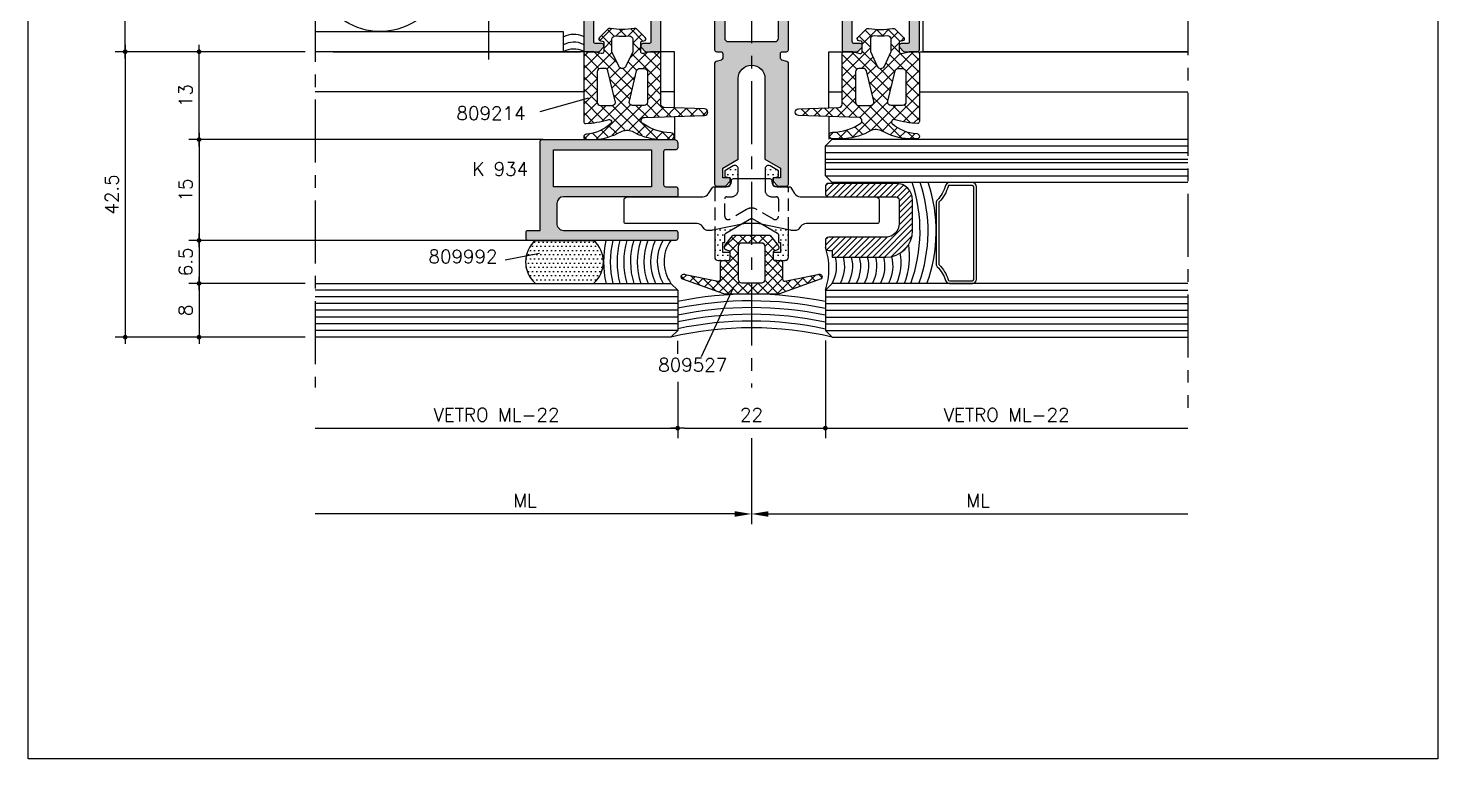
# Model space of a CAD drawing. Extents: x 0 to 1130, y -960 to 577.
# Drawn here: x 230 to 440, y -640 to -531.2 of the extents above; entities that cross this region are included whole.
import ezdxf
from ezdxf.enums import TextEntityAlignment as Align

# ---------------------------------------------------------------- set-up
doc = ezdxf.new("R2010")
doc.units = 0
doc.header["$LTSCALE"] = 7.5
doc.header["$MEASUREMENT"] = 0
doc.linetypes.add('CENTER', pattern=[2, 1.25, -0.25, 0.25, -0.25])
doc.linetypes.add('HIDDEN', pattern=[0.375, 0.25, -0.125])
doc.layers.get('0').update_dxf_attribs({"linetype": 'CONTINUOUS'})
doc.layers.get('DEFPOINTS').update_dxf_attribs({"linetype": 'CONTINUOUS'})
for name, color, linetype in [('ASSI', 1, 'CENTER'), ('FILL', 8, 'CONTINUOUS'), ('FINE', 7, 'CONTINUOUS'), ('GOMMA', 3, 'CONTINUOUS'), ('GROSSA', 4, 'CONTINUOUS'), ('MARCHIO', 7, 'CONTINUOUS'), ('NASC', 7, 'HIDDEN'), ('QUOTE', 254, 'CONTINUOUS'), ('TESTO', 2, 'CONTINUOUS'), ('TRATTEGGI', 140, 'CONTINUOUS'), ('VETRO', 6, 'CONTINUOUS')]:
    doc.layers.add(name, color=color, linetype=linetype)
doc.styles.get("Standard").update_dxf_attribs({"font": 'romans.shx'})
doc.dimstyles.new('SCALA_1-1$0', dxfattribs={"dimtxt": 2, "dimasz": 1, "dimexe": 1.5, "dimexo": 1.5, "dimgap": 1, "dimtad": 3, "dimdsep": 46, "dimtxsty": 'Standard', "dimblk1": 'PUNTO', "dimblk2": 'PUNTO', "dimsah": 1, "dimcen": 0.09, "dimclrt": 2, "dimadec": 0, "dimazin": 0, "dimtfac": 0.7, "dimtmove": 0, "dimatfit": 3, "dimldrblk": 'PUNTO', "dimfxl": 1, "dimtolj": 2, "dimarcsym": 0})

# ---------------------------------------------------------------- blocks, each defined once
blk = doc.blocks.new('A$C6A2B3783')
at = {"layer": 'FILL'}
h = blk.add_hatch(dxfattribs=at)
h.set_pattern_fill('ANSI37', color=137, scale=10, style=0)
h.set_pattern_definition([(45, (-149.5625, -186.7426), (-0.8838835, 0.8838835), []), (135, (-149.5625, -186.7426), (-0.8838835, -0.8838835), [])])
h.paths.add_polyline_path([(3.28, -13.08), (12.27, -12.8, 0.969739), (12.27, -11.8), (6.23, -11.62, -0.405243), (5.75, -11.12), (5.75, -3.6, 0.414214), (5.45, -3.3), (4.21, -3.3), (3.13, -3.59, -0.493145), (2.75, -3.3), (2.75, -1.93, -0.388879), (2.93, -1.73), (3.23, -1.7, 0.63707), (3.41, -1.19), (2.21, 0.02, 0.24542), (1.76, 0.16, -0.08886), (-1.76, 0.16, 0.24542), (-2.21, 0.02), (-3.41, -1.19, 0.63707), (-3.23, -1.7), (-2.93, -1.73, -0.388879), (-2.75, -1.93), (-2.75, -3.3, -0.493145), (-3.13, -3.59), (-4.17, -3.31, 0.065543), (-4.25, -3.3), (-5.45, -3.3, 0.414214), (-5.75, -3.6), (-5.75, -13.7, 0.414214), (-5.45, -14, 0.053127), (-2.14, -13.45, -0.790488), (-1.67, -13.97, -0.167063), (-5.4, -15.51, 0.938571), (-5.35, -16.3), (-4.64, -16.3, 0.117657), (-0.66, -15.34), (-0.2, -15.12, -0.221838), (1.49, -15.06), (1.91, -15.31, 0.100193), (5.81, -16.3), (7.21, -16.3, 0.98855), (7.22, -15.3, -0.149453), (2.97, -13.95, -0.675619)])
h.paths.add_polyline_path([(1.05, -10.66), (2.12, -6.22, -0.364622), (2.61, -5.8), (3.25, -5.8, -0.414214), (3.75, -6.3), (3.75, -10.8, -0.414214), (3.25, -11.3), (1.53, -11.3, -0.505083)], flags=16)
h.paths.add_polyline_path([(-1.53, -11.3), (-3.25, -11.3, -0.414214), (-3.75, -10.8), (-3.75, -6.3, -0.414214), (-3.25, -5.8), (-2.61, -5.8, -0.364622), (-2.12, -6.22), (-1.05, -10.66, -0.505083)], flags=16)
h.paths.add_polyline_path([(-0.54, -5.46), (-1.55, -3.3), (-1.55, -1.45, -0.441009), (-1, -0.95, 0.045337), (1, -0.95, -0.441009), (1.55, -1.45), (1.55, -3.3), (0.54, -5.46, -0.63707)], flags=16)
at = {"layer": 'GOMMA'}
for points in [[(2.21, 0.02, 0.24542), (1.76, 0.16, -0.08886), (-1.76, 0.16, 0.24542), (-2.21, 0.02), (-3.41, -1.19, 0.63707), (-3.23, -1.7), (-2.93, -1.73, -0.388879), (-2.75, -1.93), (-2.75, -3.3, -0.493145), (-3.13, -3.59), (-4.17, -3.31, 0.065543), (-4.25, -3.3), (-5.45, -3.3, 0.414214), (-5.75, -3.6), (-5.75, -13.7, 0.414214), (-5.45, -14, 0.053127), (-2.14, -13.45, -0.790488), (-1.67, -13.97, -0.164969), (-5.35, -15.5, 1), (-5.35, -16.3), (-4.71, -16.3, 0.119467), (-0.66, -15.34), (-0.2, -15.12, -0.221838), (1.49, -15.06), (1.91, -15.31, 0.100193), (5.81, -16.3), (7.21, -16.3, 1), (7.21, -15.3, -0.149068), (2.97, -13.95, -0.675656), (3.28, -13.08), (12.27, -12.8, 0.969739), (12.27, -11.8), (6.23, -11.62, -0.405243), (5.75, -11.12), (5.75, -3.6, 0.414214), (5.45, -3.3), (4.21, -3.3), (3.13, -3.59, -0.493145), (2.75, -3.3), (2.75, -1.93, -0.388879), (2.93, -1.73), (3.23, -1.7, 0.63707), (3.41, -1.19)], [(-1, -0.95, 0.045337), (1, -0.95, -0.441009), (1.55, -1.45), (1.55, -3.3), (0.54, -5.46, -0.63707), (-0.54, -5.46), (-1.55, -3.3), (-1.55, -1.45, -0.441009)], [(-2.61, -5.8), (-3.25, -5.8, 0.414214), (-3.75, -6.3), (-3.75, -10.8, 0.414214), (-3.25, -11.3), (-1.53, -11.3, 0.505083), (-1.05, -10.66), (-2.14, -6.16, 0.32883)], [(2.61, -5.8), (3.25, -5.8, -0.414214), (3.75, -6.3), (3.75, -10.8, -0.414214), (3.25, -11.3), (1.53, -11.3, -0.505083), (1.05, -10.66), (2.14, -6.16, -0.32883)]]:
    blk.add_lwpolyline(points, format="xyb", close=True, dxfattribs=at)
blk = doc.blocks.new('PUNTO')
blk.add_line((-1, 0), (1, 0))
at = {"const_width": 0.35}
blk.add_lwpolyline([(-0.175, 0, 1), (0.175, 0, 1)], format="xyb", close=True, dxfattribs=at)
blk = doc.blocks.new('*D173')
at = {"layer": 'DEFPOINTS', "color": 0, "transparency": 16777216}
for p in [(255.45, -534.73), (272.76, -534.73), (308.22, -547.82)]:
    blk.add_point(p, dxfattribs=at)
at = {"layer": 'QUOTE', "color": 0, "lineweight": -2, "transparency": 16777216}
for p, q in [((271.26, -534.73), (253.95, -534.73)), ((255.45, -546.82), (255.45, -535.73)), ((306.72, -547.82), (253.95, -547.82))]:
    blk.add_line(p, q, dxfattribs=at)
for p, rotation in [((255.45, -534.73), 90), ((255.45, -547.82), 270)]:
    blk.add_blockref('PUNTO', p, dxfattribs=dict(at, rotation=rotation))
at = {"layer": 'QUOTE', "color": 2, "transparency": 16777216, "insert": (253.45, -541.27), "char_height": 2, "attachment_point": 5, "rotation": 90}
blk.add_mtext('\\A2;13', dxfattribs=at)
blk = doc.blocks.new('*D174')
at = {"layer": 'DEFPOINTS', "color": 0, "transparency": 16777216}
for p in [(272.26, -547.82), (255.45, -562.82), (306.67, -562.82)]:
    blk.add_point(p, dxfattribs=at)
at = {"layer": 'QUOTE', "color": 0, "lineweight": -2, "transparency": 16777216}
for p, q in [((270.76, -547.82), (253.95, -547.82)), ((255.45, -548.82), (255.45, -561.82)), ((305.17, -562.82), (253.95, -562.82))]:
    blk.add_line(p, q, dxfattribs=at)
for p, rotation in [((255.45, -547.82), 90), ((255.45, -562.82), 270)]:
    blk.add_blockref('PUNTO', p, dxfattribs=dict(at, rotation=rotation))
at = {"layer": 'QUOTE', "color": 2, "transparency": 16777216, "insert": (253.45, -555.32), "char_height": 2, "attachment_point": 5, "rotation": 90}
blk.add_mtext('\\A2;15', dxfattribs=at)
blk = doc.blocks.new('*D175')
at = {"layer": 'DEFPOINTS', "color": 0, "transparency": 16777216}
for p in [(272.76, -562.82), (255.45, -569.23), (272.76, -569.23)]:
    blk.add_point(p, dxfattribs=at)
at = {"layer": 'QUOTE', "color": 0, "lineweight": -2, "transparency": 16777216}
for p, q in [((271.26, -562.82), (253.95, -562.82)), ((255.45, -563.82), (255.45, -568.23)), ((271.26, -569.23), (253.95, -569.23))]:
    blk.add_line(p, q, dxfattribs=at)
for p, rotation in [((255.45, -562.82), 90), ((255.45, -569.23), 270)]:
    blk.add_blockref('PUNTO', p, dxfattribs=dict(at, rotation=rotation))
at = {"layer": 'QUOTE', "color": 2, "transparency": 16777216, "insert": (253.45, -566.02), "char_height": 2, "attachment_point": 5, "rotation": 90}
blk.add_mtext('\\A2;6.5', dxfattribs=at)
blk = doc.blocks.new('*D176')
at = {"layer": 'DEFPOINTS', "color": 0, "transparency": 16777216}
for p in [(271.26, -569.23), (255.45, -577.23), (272.76, -577.23)]:
    blk.add_point(p, dxfattribs=at)
at = {"layer": 'QUOTE', "color": 0, "lineweight": -2, "transparency": 16777216}
for p, q in [((269.76, -569.23), (253.95, -569.23)), ((255.45, -570.23), (255.45, -576.23)), ((271.26, -577.23), (253.95, -577.23))]:
    blk.add_line(p, q, dxfattribs=at)
for p, rotation in [((255.45, -569.23), 90), ((255.45, -577.23), 270)]:
    blk.add_blockref('PUNTO', p, dxfattribs=dict(at, rotation=rotation))
at = {"layer": 'QUOTE', "color": 2, "transparency": 16777216, "insert": (253.45, -573.23), "char_height": 2, "attachment_point": 5, "rotation": 90}
blk.add_mtext('\\A2;8', dxfattribs=at)
blk = doc.blocks.new('*D177')
at = {"layer": 'DEFPOINTS', "color": 0, "transparency": 16777216}
for p in [(271.26, -534.73), (244.45, -577.23), (271.26, -577.23)]:
    blk.add_point(p, dxfattribs=at)
at = {"layer": 'QUOTE', "color": 0, "lineweight": -2, "transparency": 16777216}
for p, q in [((269.76, -534.73), (242.95, -534.73)), ((244.45, -535.73), (244.45, -576.23)), ((269.76, -577.23), (242.95, -577.23))]:
    blk.add_line(p, q, dxfattribs=at)
for p, rotation in [((244.45, -534.73), 90), ((244.45, -577.23), 270)]:
    blk.add_blockref('PUNTO', p, dxfattribs=dict(at, rotation=rotation))
at = {"layer": 'QUOTE', "color": 2, "transparency": 16777216, "insert": (242.45, -555.98), "char_height": 2, "attachment_point": 5, "rotation": 90}
blk.add_mtext('\\A2;42.5', dxfattribs=at)
blk = doc.blocks.new('*D178')
at = {"layer": 'DEFPOINTS', "color": 0, "transparency": 16777216}
for p in [(348.76, -576.23), (326.76, -582.36), (348.76, -590.78)]:
    blk.add_point(p, dxfattribs=at)
at = {"layer": 'QUOTE', "color": 0, "lineweight": -2, "transparency": 16777216}
for p, q in [((348.76, -577.73), (348.76, -592.28)), ((326.76, -583.86), (326.76, -592.28)), ((327.76, -590.78), (347.76, -590.78))]:
    blk.add_line(p, q, dxfattribs=at)
at = {"layer": 'QUOTE', "color": 0, "lineweight": -2, "transparency": 16777216, "rotation": 180}
blk.add_blockref('PUNTO', (326.76, -590.78), dxfattribs=at)
at = {"layer": 'QUOTE', "color": 0, "lineweight": -2, "transparency": 16777216}
blk.add_blockref('PUNTO', (348.76, -590.78), dxfattribs=at)
at = {"layer": 'QUOTE', "color": 2, "transparency": 16777216, "insert": (337.76, -588.78), "char_height": 2, "attachment_point": 5}
blk.add_mtext('\\A2;22', dxfattribs=at)
blk = doc.blocks.new('*D179')
at = {"layer": 'DEFPOINTS', "color": 0, "transparency": 16777216}
for p in [(348.76, -576.23), (402.76, -579.71), (402.76, -590.78)]:
    blk.add_point(p, dxfattribs=at).dxf.unprotected_set("ltscale", 0)
at = {"layer": 'QUOTE', "color": 0, "lineweight": -2, "transparency": 16777216}
for p, q in [((348.76, -577.73), (348.76, -591.78)), ((348.76, -590.78), (402.76, -590.78))]:
    blk.add_line(p, q, dxfattribs=at).dxf.unprotected_set("ltscale", 0)
at = {"layer": 'QUOTE', "color": 2, "transparency": 16777216, "insert": (375.76, -588.78), "char_height": 2, "attachment_point": 5}
blk.add_mtext('\\A2;VETRO ML-22', dxfattribs=at).dxf.unprotected_set("ltscale", 0)
blk = doc.blocks.new('*D180')
at = {"layer": 'DEFPOINTS', "color": 0, "transparency": 16777216}
for p in [(272.76, -579.71), (326.76, -582.36), (326.76, -590.78)]:
    blk.add_point(p, dxfattribs=at)
at = {"layer": 'QUOTE', "color": 0, "lineweight": -2, "transparency": 16777216}
for p, q in [((326.76, -583.86), (326.76, -591.78)), ((272.76, -590.78), (326.76, -590.78))]:
    blk.add_line(p, q, dxfattribs=at)
at = {"layer": 'QUOTE', "color": 2, "transparency": 16777216, "insert": (299.76, -588.78), "char_height": 2, "attachment_point": 5}
blk.add_mtext('\\A2;VETRO ML-22', dxfattribs=at)
blk = doc.blocks.new('*D181')
at = {"layer": 'DEFPOINTS', "color": 0, "transparency": 16777216}
for p in [(272.76, -579.71), (337.76, -590.78), (272.76, -603.55)]:
    blk.add_point(p, dxfattribs=at)
at = {"layer": 'QUOTE', "color": 0, "lineweight": -2, "transparency": 16777216}
for p, q in [((337.76, -592.28), (337.76, -605.05)), ((335.26, -603.55), (272.76, -603.55))]:
    blk.add_line(p, q, dxfattribs=at)
at = {"layer": 'QUOTE', "color": 0, "transparency": 16777216}
blk.add_solid([(335.26, -603.14), (335.26, -603.97), (337.76, -603.55)], dxfattribs=at)
at = {"layer": 'QUOTE', "color": 2, "transparency": 16777216, "insert": (304.01, -601.55), "char_height": 2, "attachment_point": 5}
blk.add_mtext('\\A2;ML', dxfattribs=at)
blk = doc.blocks.new('_None')
blk = doc.blocks.new('*D182')
at = {"layer": 'DEFPOINTS', "color": 0, "transparency": 16777216}
for p in [(402.76, -579.71), (337.76, -590.78), (402.76, -603.55)]:
    blk.add_point(p, dxfattribs=at)
at = {"layer": 'QUOTE', "color": 0, "lineweight": -2, "transparency": 16777216}
for p, q in [((337.76, -592.28), (337.76, -605.05)), ((340.26, -603.55), (402.76, -603.55))]:
    blk.add_line(p, q, dxfattribs=at)
at = {"layer": 'QUOTE', "color": 0, "transparency": 16777216}
blk.add_solid([(340.26, -603.14), (340.26, -603.97), (337.76, -603.55)], dxfattribs=at)
at = {"layer": 'QUOTE', "color": 2, "transparency": 16777216, "insert": (371.51, -601.55), "char_height": 2, "attachment_point": 5}
blk.add_mtext('\\A2;ML', dxfattribs=at)
blk = doc.blocks.new('*D183')
at = {"layer": 'DEFPOINTS', "color": 0, "transparency": 16777216}
for p in [(244.45, -429.73), (272.76, -429.73), (262.61, -534.73)]:
    blk.add_point(p, dxfattribs=at)
at = {"layer": 'QUOTE', "color": 0, "lineweight": -2, "transparency": 16777216}
for p, q in [((271.26, -429.73), (242.95, -429.73)), ((244.45, -533.73), (244.45, -430.73)), ((261.11, -534.73), (242.95, -534.73))]:
    blk.add_line(p, q, dxfattribs=at)
for p, rotation in [((244.45, -429.73), 90), ((244.45, -534.73), 270)]:
    blk.add_blockref('PUNTO', p, dxfattribs=dict(at, rotation=rotation))
at = {"layer": 'QUOTE', "color": 2, "transparency": 16777216, "insert": (242.45, -482.23), "char_height": 2, "attachment_point": 5, "rotation": 90}
blk.add_mtext('\\A2;105', dxfattribs=at)

msp = doc.modelspace()

# ---------------------------------------------------------------- hatches: boundary and pattern name
at = {"layer": 'FILL'}
h = msp.add_hatch(color=253, dxfattribs=at)
edge = h.paths.add_edge_path(flags=16)
edge.add_arc((315.0631, -433.627), 0.3, 90, 180)
edge.add_line((314.7631, -433.627), (314.7631, -517.427))
edge.add_arc((315.0631, -517.427), 0.3, 180, 270)
edge.add_line((315.0631, -517.727), (360.4631, -517.727))
edge.add_arc((360.4631, -517.427), 0.3, 270, 360)
edge.add_line((360.7631, -517.427), (360.7631, -433.627))
edge.add_arc((360.4631, -433.627), 0.3, 0, 90)
edge.add_line((360.4631, -433.327), (315.0631, -433.327))
edge = h.paths.add_edge_path()
edge.add_line((322.4631, -533.527), (321.5631, -533.527))
edge.add_arc((321.5631, -533.827), 0.3, 90, 180)
edge.add_line((321.2631, -533.827), (321.2631, -533.9028))
edge.add_arc((321.5631, -533.9028), 0.3, 180, 225)
edge.add_line((321.351, -534.1149), (321.8752, -534.6392))
edge.add_arc((322.0874, -534.427), 0.3, 225, 270)
edge.add_line((322.0874, -534.727), (323.9631, -534.727))
edge.add_arc((323.9631, -534.427), 0.3, 270, 360)
edge.add_line((324.2631, -534.427), (324.2631, -520.027))
edge.add_arc((324.5631, -520.027), 0.3, 90, 180, ccw=False)
edge.add_line((324.5631, -519.727), (331.9631, -519.727))
edge.add_arc((331.9631, -520.027), 0.3, 0, 90, ccw=False)
edge.add_line((332.2631, -520.027), (332.2631, -534.427))
edge.add_arc((332.5631, -534.427), 0.3, 180, 270)
edge.add_line((332.5631, -534.727), (333.1631, -534.727))
edge.add_arc((333.1631, -535.027), 0.3, 0, 90, ccw=False)
edge.add_line((333.4631, -535.027), (333.4631, -535.6753))
edge.add_arc((333.1631, -535.6753), 0.3, -75, 0, ccw=False)
edge.add_line((333.2407, -535.9651), (332.4854, -536.1675))
edge.add_arc((332.5631, -536.4572), 0.3, 105, 180)
edge.add_line((332.2631, -536.4572), (332.2631, -554.427))
edge.add_arc((332.5631, -554.427), 0.3, 180, 270)
edge.add_line((332.5631, -554.727), (333.8631, -554.727))
edge.add_line((333.8631, -554.727), (334.5631, -554.027))
edge.add_line((334.5631, -554.027), (334.5631, -553.527))
edge.add_line((334.5631, -553.527), (333.4631, -553.527))
edge.add_line((333.4631, -553.527), (333.4631, -552.055))
edge.add_line((333.4631, -552.055), (335.7631, -550.727))
edge.add_line((335.7631, -550.727), (335.7631, -538.727))
edge.add_arc((337.7631, -538.727), 2, 0, 180, ccw=False)
edge.add_line((339.7631, -538.727), (339.7631, -550.727))
edge.add_line((339.7631, -550.727), (342.0631, -552.055))
edge.add_line((342.0631, -552.055), (342.0631, -553.527))
edge.add_line((342.0631, -553.527), (340.9631, -553.527))
edge.add_line((340.9631, -553.527), (340.9631, -554.027))
edge.add_line((340.9631, -554.027), (341.6631, -554.727))
edge.add_line((341.6631, -554.727), (342.9631, -554.727))
edge.add_arc((342.9631, -554.427), 0.3, 270, 360)
edge.add_line((343.2631, -554.427), (343.2631, -536.4572))
edge.add_arc((342.9631, -536.4572), 0.3, 360, 435)
edge.add_line((343.0407, -536.1675), (342.2854, -535.9651))
edge.add_arc((342.3631, -535.6753), 0.3, 180, 255, ccw=False)
edge.add_line((342.0631, -535.6753), (342.0631, -535.527))
edge.add_line((342.0631, -535.527), (342.0631, -535.027))
edge.add_arc((342.3631, -535.027), 0.3, 90, 180, ccw=False)
edge.add_line((342.3631, -534.727), (342.9631, -534.727))
edge.add_arc((342.9631, -534.427), 0.3, 270, 360)
edge.add_line((343.2631, -534.427), (343.2631, -520.027))
edge.add_arc((343.5631, -520.027), 0.3, 90, 180, ccw=False)
edge.add_line((343.5631, -519.727), (350.9631, -519.727))
edge.add_arc((350.9631, -520.027), 0.3, 0, 90, ccw=False)
edge.add_line((351.2631, -520.027), (351.2631, -534.427))
edge.add_arc((351.5631, -534.427), 0.3, 180, 270)
edge.add_line((351.5631, -534.727), (353.4388, -534.727))
edge.add_arc((353.4388, -534.427), 0.3, 270, 315)
edge.add_line((353.651, -534.6392), (354.1752, -534.1149))
edge.add_arc((353.9631, -533.9028), 0.3, 315, 360)
edge.add_line((354.2631, -533.9028), (354.2631, -533.827))
edge.add_arc((353.9631, -533.827), 0.3, 0, 90)
edge.add_line((353.9631, -533.527), (353.0631, -533.527))
edge.add_arc((353.0631, -533.227), 0.3, 180, 270, ccw=False)
edge.add_line((352.7631, -533.227), (352.7631, -530.027))
edge.add_arc((353.0631, -530.027), 0.3, 90, 180, ccw=False)
edge.add_line((353.0631, -529.727), (354.7131, -529.727))
edge.add_arc((354.7131, -529.427), 0.3, 270, 360)
edge.add_line((355.0131, -529.427), (355.0131, -528.527))
edge.add_arc((355.3131, -528.527), 0.3, 90, 180, ccw=False)
edge.add_line((355.3131, -528.227), (355.8791, -528.227))
edge.add_line((355.8791, -528.227), (357.0131, -527.5723))
edge.add_line((357.0131, -527.5723), (358.1471, -528.227))
edge.add_line((358.1471, -528.227), (358.7131, -528.227))
edge.add_arc((358.7131, -528.527), 0.3, 0, 90, ccw=False)
edge.add_line((359.0131, -528.527), (359.0131, -529.427))
edge.add_arc((359.3131, -529.427), 0.3, 180, 270)
edge.add_line((359.3131, -529.727), (360.9631, -529.727))
edge.add_arc((360.9631, -530.027), 0.3, 0, 90, ccw=False)
edge.add_line((361.2631, -530.027), (361.2631, -533.227))
edge.add_arc((360.9631, -533.227), 0.3, 270, 360, ccw=False)
edge.add_line((360.9631, -533.527), (360.0631, -533.527))
edge.add_arc((360.0631, -533.827), 0.3, 90, 180)
edge.add_line((359.7631, -533.827), (359.7631, -533.9028))
edge.add_arc((360.0631, -533.9028), 0.3, 180, 225)
edge.add_line((359.851, -534.1149), (360.3752, -534.6392))
edge.add_arc((360.5874, -534.427), 0.3, 225, 270)
edge.add_line((360.5874, -534.727), (362.4631, -534.727))
edge.add_arc((362.4631, -534.427), 0.3, 270, 360)
edge.add_line((362.7631, -534.427), (362.7631, -430.727))
edge.add_arc((361.7631, -430.727), 1, 360, 450)
edge.add_line((361.7631, -429.727), (313.7631, -429.727))
edge.add_arc((313.7631, -430.727), 1, 90, 180)
edge.add_line((312.7631, -430.727), (312.7631, -534.427))
edge.add_arc((313.0631, -534.427), 0.3, 180, 270)
edge.add_line((313.0631, -534.727), (314.9388, -534.727))
edge.add_arc((314.9388, -534.427), 0.3, 270, 315)
edge.add_line((315.151, -534.6392), (315.6752, -534.1149))
edge.add_arc((315.4631, -533.9028), 0.3, 315, 360)
edge.add_line((315.7631, -533.9028), (315.7631, -533.827))
edge.add_arc((315.4631, -533.827), 0.3, 0, 90)
edge.add_line((315.4631, -533.527), (314.5631, -533.527))
edge.add_arc((314.5631, -533.227), 0.3, 180, 270, ccw=False)
edge.add_line((314.2631, -533.227), (314.2631, -530.027))
edge.add_arc((314.5631, -530.027), 0.3, 90, 180, ccw=False)
edge.add_line((314.5631, -529.727), (316.2131, -529.727))
edge.add_arc((316.2131, -529.427), 0.3, 270, 360)
edge.add_line((316.5131, -529.427), (316.5131, -528.527))
edge.add_arc((316.8131, -528.527), 0.3, 90, 180, ccw=False)
edge.add_line((316.8131, -528.227), (317.3791, -528.227))
edge.add_line((317.3791, -528.227), (318.5131, -527.5723))
edge.add_line((318.5131, -527.5723), (319.6471, -528.227))
edge.add_line((319.6471, -528.227), (320.2131, -528.227))
edge.add_arc((320.2131, -528.527), 0.3, 0, 90, ccw=False)
edge.add_line((320.5131, -528.527), (320.5131, -529.427))
edge.add_arc((320.8131, -529.427), 0.3, 180, 270)
edge.add_line((320.8131, -529.727), (322.4631, -529.727))
edge.add_arc((322.4631, -530.027), 0.3, 0, 90, ccw=False)
edge.add_line((322.7631, -530.027), (322.7631, -533.227))
edge.add_arc((322.4631, -533.227), 0.3, -90, 0, ccw=False)
edge = h.paths.add_edge_path(flags=16)
edge.add_line((314.2631, -526.8507), (314.2631, -520.027))
edge.add_arc((314.5631, -520.027), 0.3, 90, 180, ccw=False)
edge.add_line((314.5631, -519.727), (322.4631, -519.727))
edge.add_arc((322.4631, -520.027), 0.3, 0, 90, ccw=False)
edge.add_line((322.7631, -520.027), (322.7631, -526.8507))
edge.add_arc((322.2631, -526.8507), 0.5, -120, 0, ccw=False)
edge.add_line((322.0131, -527.2837), (319.0131, -525.5516))
edge.add_arc((318.5131, -526.4176), 1, 60, 120)
edge.add_line((318.0131, -525.5516), (315.0131, -527.2837))
edge.add_arc((314.7631, -526.8507), 0.5, 180, 300, ccw=False)
edge = h.paths.add_edge_path(flags=16)
edge.add_line((341.7631, -532.727), (341.7631, -519.727))
edge.add_line((341.7631, -519.727), (333.7631, -519.727))
edge.add_line((333.7631, -519.727), (333.7631, -532.727))
edge.add_arc((334.2631, -532.727), 0.5, 180, 270)
edge.add_line((334.2631, -533.227), (341.2631, -533.227))
edge.add_arc((341.2631, -532.727), 0.5, 270, 360)
edge = h.paths.add_edge_path(flags=16)
edge.add_arc((357.0131, -526.4176), 1, 60, 120, ccw=False)
edge.add_line((357.5131, -525.5516), (360.5131, -527.2837))
edge.add_arc((360.7631, -526.8507), 0.5, 240, 360)
edge.add_line((361.2631, -526.8507), (361.2631, -520.027))
edge.add_arc((360.9631, -520.027), 0.3, 0, 90)
edge.add_line((360.9631, -519.727), (353.0631, -519.727))
edge.add_arc((353.0631, -520.027), 0.3, 90, 180)
edge.add_line((352.7631, -520.027), (352.7631, -526.8507))
edge.add_arc((353.2631, -526.8507), 0.5, 180, 300)
edge.add_line((353.5131, -527.2837), (356.5131, -525.5516))
h = msp.add_hatch(dxfattribs=at)
h.set_pattern_fill('ANSI37', color=137, scale=10, style=0)
h.set_pattern_definition([(45, (168.9487, -718.1659), (-0.8838835, 0.8838835), []), (135, (168.9487, -718.1659), (-0.8838835, -0.8838835), [])])
h.paths.add_polyline_path([(321.7958, -544.5037), (330.7766, -544.2268, 0.96973923), (330.7766, -543.2273), (324.7458, -543.0419, -0.4052433), (324.2612, -542.5422), (324.2612, -535.027, 0.41421356), (323.9612, -534.727), (322.7203, -534.727), (321.6388, -535.0168, -0.49314543), (321.2612, -534.727), (321.2612, -533.3495, -0.38887873), (321.4438, -533.1502), (321.7385, -533.1244, 0.63707026), (321.9245, -532.6134), (320.7162, -531.4051, 0.24541991), (320.2745, -531.2665, -0.08886044), (316.7479, -531.2665, 0.24541991), (316.3062, -531.4051), (315.0979, -532.6134, 0.63707026), (315.2839, -533.1244), (315.5786, -533.1502, -0.38887873), (315.7612, -533.3495), (315.7612, -534.727, -0.49314543), (315.3836, -535.0168), (314.3402, -534.7373, 0.06554346), (314.2626, -534.727), (313.0612, -534.727, 0.41421356), (312.7612, -535.027), (312.7612, -545.1223, 0.41421356), (313.0612, -545.4223, 0.0531271), (316.3704, -544.8747, -0.79048834), (316.8458, -545.3934, -0.16706311), (313.1106, -546.9303, 0.93857145), (313.1612, -547.727), (313.8667, -547.727, 0.11765705), (317.8499, -546.7616), (318.3068, -546.5424, -0.2218381), (319.9972, -546.4838), (320.4193, -546.7334, 0.10019344), (324.3254, -547.727), (325.7238, -547.727, 0.98855026), (325.7353, -546.7272, -0.14945272), (321.4762, -545.3747, -0.67561851)])
h.paths.add_polyline_path([(319.565, -542.0793), (320.6329, -537.6414, -0.36462214), (321.1255, -537.227), (321.7612, -537.227, -0.41421356), (322.2612, -537.727), (322.2612, -542.227, -0.41421356), (321.7612, -542.727), (320.0427, -542.727, -0.5050829)], flags=16)
h.paths.add_polyline_path([(316.9797, -542.727), (315.2612, -542.727, -0.41421356), (314.7612, -542.227), (314.7612, -537.727, -0.41421356), (315.2612, -537.227), (315.8969, -537.227, -0.36462214), (316.3895, -537.6414), (317.4574, -542.0793, -0.5050829)], flags=16)
h.paths.add_polyline_path([(317.9674, -536.8849), (316.9612, -534.727), (316.9612, -532.8756, -0.44100912), (317.5064, -532.3777, 0.04533687), (319.516, -532.3777, -0.44100912), (320.0612, -532.8756), (320.0612, -534.727), (319.055, -536.8849, -0.63707026)], flags=16)
h = msp.add_hatch(color=253, dxfattribs=at)
h.dxf.hatch_style = 1
edge = h.paths.add_edge_path()
edge.add_arc((309.7621, -557.327), 1, 90, 180)
edge.add_line((308.7621, -557.327), (308.7621, -560.267))
edge.add_arc((309.7633, -560.3243), 1.0028, 176.729291, 269.934034)
edge.add_line((309.7621, -561.327), (326.4621, -561.327))
edge.add_arc((326.4621, -561.627), 0.3, 0, 90, ccw=False)
edge.add_line((326.7621, -561.627), (326.7621, -562.522))
edge.add_arc((326.4621, -562.522), 0.3, -90, 0, ccw=False)
edge.add_line((326.4621, -562.822), (306.5621, -562.822))
edge.add_line((306.5621, -562.822), (304.4621, -562.822))
edge.add_arc((304.4621, -562.522), 0.3, 180, 270, ccw=False)
edge.add_line((304.1621, -562.522), (304.1621, -561.627))
edge.add_arc((304.4621, -561.627), 0.3, 90, 180, ccw=False)
edge.add_line((304.4621, -561.327), (306.2621, -561.327))
edge.add_line((306.2621, -561.327), (306.2621, -548.122))
edge.add_arc((306.5621, -548.122), 0.3, 90, 180, ccw=False)
edge.add_line((306.5621, -547.822), (326.2621, -547.822))
edge.add_arc((326.2621, -548.322), 0.5, 0, 90, ccw=False)
edge.add_line((326.7621, -548.322), (326.7621, -549.022))
edge.add_arc((326.4621, -549.022), 0.3, -90, 0, ccw=False)
edge.add_line((326.4621, -549.322), (324.9592, -549.322))
edge.add_arc((324.9592, -549.622), 0.3, 90, 180)
edge.add_line((324.6592, -549.622), (324.6592, -554.527))
edge.add_arc((324.9592, -554.527), 0.3, 180, 270)
edge.add_line((324.9592, -554.827), (326.4621, -554.827))
edge.add_arc((326.4621, -555.127), 0.3, 0, 90, ccw=False)
edge.add_line((326.7621, -555.127), (326.7621, -556.327))
edge.add_line((326.7621, -556.327), (309.7621, -556.327))
h.paths.add_polyline_path([(322.8592, -554.827), (308.2592, -554.827), (308.2592, -549.322), (322.8592, -549.322)], flags=16)
h = msp.add_hatch(dxfattribs=at)
h.set_pattern_fill('DOTS', color=2, scale=12, style=0)
h.set_pattern_definition([(360, (-146.89304, 11.7441), (0.375, 0.75), [0, -0.75])])
h.paths.add_polyline_path([(343.2712, -565.327), (343.2712, -561.2517), (339.3297, -560.4139), (341.6212, -561.7369, -0.26794919), (341.7712, -561.9967), (341.7712, -563.127), (342.0712, -563.127), (342.0712, -564.627), (340.9712, -564.627), (340.9712, -565.527, 0.41421356), (341.2712, -565.827), (342.7712, -565.827, 0.41421356)])
h.paths.add_polyline_path([(340.9728, -554.558, -0.02585275), (340.9712, -554.527), (340.9712, -553.527), (341.7712, -553.3127), (341.7712, -552.4591), (340.5212, -551.7374, 0.57735027), (339.7712, -552.1704), (339.7712, -553.627), (340.4712, -553.627, -0.41421356), (340.7712, -553.927), (340.7712, -554.027, 0.18345668)])
h.paths.add_polyline_path([(335.0712, -553.627), (335.7712, -553.627), (335.7712, -552.1704, 0.57735027), (335.0212, -551.7374), (333.7712, -552.4591), (333.7712, -553.3127), (334.5712, -553.527), (334.5712, -554.527, -0.02585275), (334.5696, -554.558, 0.18345668), (334.7712, -554.027), (334.7712, -553.927, -0.41421356)])
h.paths.add_polyline_path([(334.2712, -565.827, 0.41421356), (334.5712, -565.527), (334.5712, -564.627), (333.4712, -564.627), (333.4712, -563.127), (333.7712, -563.127), (333.7712, -561.9967, -0.26794919), (333.9212, -561.7369), (336.2126, -560.4139), (332.2712, -561.2517), (332.2712, -565.327, 0.41421356), (332.7712, -565.827)])
h = msp.add_hatch(dxfattribs=at)
h.set_pattern_fill('ANSI37', color=137, scale=0.33, style=0)
h.set_pattern_definition([(45, (-3155.9852, -309.1491), (-0.74087113, 0.74087113), []), (135, (-3155.9852, -309.1491), (-0.74087113, -0.74087113), [])])
h.paths.add_polyline_path([(340.5966, -562.1322, 0.2237094), (340.3653, -562.0233), (335.1771, -562.0233, 0.23535372), (334.9375, -562.1426), (333.792, -563.5935, 0.16297222), (333.7315, -563.7741), (333.7315, -563.9326, 0.32172576), (333.9355, -564.2169), (334.3672, -564.3627, -0.32172576), (334.5712, -564.6469), (334.5712, -565.527, -0.41421356), (334.2712, -565.827), (333.4605, -565.827, 0.41421356), (333.1605, -566.127), (333.1605, -568.5827, -0.47311273), (332.8018, -568.877), (327.8938, -567.8982, 0.92425428), (327.3992, -568.5239), (333.6221, -570.7681, 0.08674916), (333.9613, -570.8274), (341.5811, -570.8274, 0.08674916), (341.9203, -570.7681), (348.1431, -568.5239, 0.92425428), (347.6486, -567.8982), (342.7406, -568.877, -0.47311273), (342.3819, -568.5827), (342.3819, -566.127, 0.41421356), (342.0819, -565.827), (341.2712, -565.827, -0.41421356), (340.9712, -565.527), (340.9712, -564.6469, -0.32172576), (341.1752, -564.3627), (341.6068, -564.2169, 0.32172576), (341.8108, -563.9326), (341.8108, -563.7741, 0.17434843), (341.7421, -563.583)])
h.paths.add_polyline_path([(339.2712, -563.2192, -0.41421356), (339.7712, -563.7192), (339.7712, -568.6327, -0.41421356), (339.2712, -569.1327), (336.2712, -569.1327, -0.41421356), (335.7712, -568.6327), (335.7712, -563.7192, -0.41421356), (336.2712, -563.2192)], flags=16)
at = {"layer": 'FINE'}
h = msp.add_hatch(dxfattribs=at)
h.set_pattern_fill('DOTS', color=256, scale=10)
h.set_pattern_definition([(0, (229.5133, -639.93984), (0.3125, 0.625), [0, -0.625])])
h.paths.add_polyline_path([(314.2357, -562.822), (306.5755, -562.822), (305.5694, -562.822, 0.46124046), (305.5694, -569.1669), (314.2357, -569.1669, 0.46124046)])
at = {"layer": 'TRATTEGGI'}
h = msp.add_hatch(dxfattribs=at)
h.set_pattern_fill('ANSI31', color=256, scale=5, angle=90, style=0)
h.set_pattern_definition([(225, (130.4108, -370.8963), (-0.4419417, 0.4419417), [])])
h.paths.add_polyline_path([(357.7621, -562.327, 0.41421356), (359.7621, -560.327), (359.7621, -556.827, 0.41421356), (359.2621, -556.327), (349.2621, -556.327, -0.41421356), (348.7621, -555.827), (348.7621, -554.827, -0.41421356), (349.2621, -554.327), (359.2621, -554.327, -0.41421356), (361.7621, -556.827), (361.7621, -561.327, -0.41421356), (357.7621, -565.327), (349.7621, -565.327), (349.7621, -564.327), (349.2621, -564.327, -0.41421356), (348.7621, -563.827), (348.7621, -562.827, -0.41421356), (349.2621, -562.327)])

# ---------------------------------------------------------------- linework, layer by layer
at = {"layer": 'ASSI'}
for p, q in [((272.7631, -406.8696), (272.7631, -584.7332)), ((402.7631, -405.8697), (402.7631, -587.7333)), ((337.7768, -419.1045), (337.7768, -584.7333)), ((298.6292, -535.914), (298.6292, -525.1622))]:
    msp.add_line(p, q, dxfattribs=at)
at = {"layer": 'FINE'}
for p, q in [((363.3096, -534.727), (363.3096, -430.727)), ((312.7126, -534.727), (272.7631, -534.727)), ((326.2626, -534.7272), (323.9626, -534.7272)), ((326.2626, -534.7272), (323.9632, -534.7272)), ((326.2626, -543.0886), (326.2626, -534.7272)), ((326.2626, -543.0886), (326.2626, -534.7272)), ((349.291, -534.7272), (351.5904, -534.7272)), ((349.291, -543.0886), (349.291, -534.7272)), ((349.291, -543.0886), (349.291, -534.7272)), ((349.291, -534.7272), (351.591, -534.7272)), ((362.8136, -534.727), (402.7631, -534.727)), ((312.7632, -540.7272), (272.7631, -540.7272)), ((326.2626, -540.7272), (324.2632, -540.7272)), ((326.2626, -540.7272), (324.2632, -540.7272)), ((349.291, -540.7272), (351.2904, -540.7272)), ((349.291, -540.7272), (351.2904, -540.7272)), ((362.7904, -540.7272), (402.7631, -540.7272)), ((326.2626, -544.3669), (326.2626, -547.756)), ((349.291, -544.3669), (349.291, -547.756)), ((305.5694, -562.822), (314.2357, -562.822)), ((305.5694, -569.227), (314.2357, -569.227))]:
    msp.add_line(p, q, dxfattribs=at)
msp.add_lwpolyline([(272.7631, -531.727), (309.7166, -531.727), (309.7166, -534.727), (273.0692, -534.727)], dxfattribs=at)
for centre, radius, start, end in [((311.2759, -535.4224), 3.2682, 63.844951, 118.497901), ((311.2759, -536.5749), 3.2682, 63.844951, 118.497901), ((311.2759, -537.5993), 3.2682, 63.844951, 118.497901), ((339.8562, -561.4271), 23.0077, 340.183033, 18.23645), ((341.1399, -561.4417), 22.924, 340.14659, 18.343967), ((342.3399, -561.4417), 22.924, 340.14659, 18.343967), ((308.342, -566.0245), 4.236, 130.884768, 229.115232), ((311.4631, -566.0245), 4.236, 310.884768, 49.115232), ((339.3458, -567.027), 9.9452, 341.230461, 18.769539), ((353.0796, -566.2143), 6.9675, 334.380674, 12.405013), ((349.3834, -565.1148), 11.9111, 339.803468, 8.195931), ((345.3136, -566.6783), 5.1269, 330.190221, 15.281893), ((346.5136, -566.6783), 5.1269, 330.190221, 15.281893), ((347.7136, -566.6783), 5.1269, 330.190221, 15.281893), ((348.9136, -566.6783), 5.1269, 330.190221, 15.281893), ((350.1136, -566.6783), 5.1269, 330.190221, 15.281893), ((351.3136, -566.6783), 5.1269, 330.190221, 15.281893), ((352.5136, -566.6783), 5.1269, 330.190221, 15.281893), ((353.6091, -566.6505), 5.2315, 330.494889, 15.770237)]:
    msp.add_arc(centre, radius, start, end, dxfattribs=at)
at = {"layer": 'GOMMA'}
for points in [[(320.7162, -531.4051, 0.24541991), (320.2745, -531.2665, -0.08886044), (316.7479, -531.2665, 0.24541991), (316.3062, -531.4051), (315.0979, -532.6134, 0.63707026), (315.2839, -533.1244), (315.5786, -533.1502, -0.38887873), (315.7612, -533.3495), (315.7612, -534.727, -0.49314543), (315.3836, -535.0168), (314.3402, -534.7373, 0.06554346), (314.2626, -534.727), (313.0612, -534.727, 0.41421356), (312.7612, -535.027), (312.7612, -545.1223, 0.41421356), (313.0612, -545.4223, 0.0531271), (316.3704, -544.8747, -0.79048834), (316.8458, -545.3934, -0.16343476), (313.1612, -547.022, 1), (313.1612, -547.822), (313.8037, -547.822, 0.11946707), (317.8499, -546.8566), (318.3068, -546.6374, -0.2218381), (319.9972, -546.5788), (320.4193, -546.8284, 0.10019344), (324.3254, -547.822), (325.7238, -547.822, 1), (325.7238, -546.822, -0.14807992), (321.4762, -545.3747, -0.67565586), (321.7958, -544.5037), (330.7766, -544.2268, 0.96973923), (330.7766, -543.2273), (324.7458, -543.0419, -0.4052433), (324.2612, -542.5422), (324.2612, -535.027, 0.41421356), (323.9612, -534.727), (322.7203, -534.727), (321.6388, -535.0168, -0.49314543), (321.2612, -534.727), (321.2612, -533.3495, -0.38887873), (321.4438, -533.1502), (321.7385, -533.1244, 0.63707026), (321.9245, -532.6134)], [(317.5064, -532.3777, 0.04533687), (319.516, -532.3777, -0.44100912), (320.0612, -532.8756), (320.0612, -534.727), (319.055, -536.8849, -0.63707026), (317.9674, -536.8849), (316.9612, -534.727), (316.9612, -532.8756, -0.44100912)], [(315.8969, -537.227), (315.2612, -537.227, 0.41421356), (314.7612, -537.727), (314.7612, -542.227, 0.41421356), (315.2612, -542.727), (316.9797, -542.727, 0.5050829), (317.4574, -542.0793), (316.3746, -537.5793, 0.32883045)], [(321.1255, -537.227), (321.7612, -537.227, -0.41421356), (322.2612, -537.727), (322.2612, -542.227, -0.41421356), (321.7612, -542.727), (320.0427, -542.727, -0.5050829), (319.565, -542.0793), (320.6478, -537.5793, -0.32883045)], [(334.3672, -564.3627), (333.9355, -564.2169, -0.32172576), (333.7315, -563.9326), (333.7315, -563.7741, -0.17434843), (333.8002, -563.583), (334.9458, -562.1322, -0.2237094), (335.1771, -562.0233), (340.3653, -562.0233, -0.2237094), (340.5966, -562.1322), (341.7421, -563.583, -0.17434843), (341.8108, -563.7741), (341.8108, -563.9326, -0.32172576), (341.6068, -564.2169), (341.1752, -564.3627, 0.32172576), (340.9712, -564.6469), (340.9712, -565.527, 0.41421356), (341.2712, -565.827), (342.0819, -565.827, -0.41421356), (342.3819, -566.127), (342.3819, -568.5827, 0.47311273), (342.7406, -568.877), (347.6486, -567.8982, -0.92425428), (348.1431, -568.5239), (341.9203, -570.7681, -0.08674916), (341.5811, -570.8274), (333.9613, -570.8274, -0.08674916), (333.6221, -570.7681), (327.3992, -568.5239, -0.92425428), (327.8938, -567.8982), (332.8018, -568.877, 0.47311273), (333.1605, -568.5827), (333.1605, -566.127, -0.41421356), (333.4605, -565.827), (334.2712, -565.827, 0.41421356), (334.5712, -565.527), (334.5712, -564.6469, 0.32172576)], [(339.2712, -569.1327, 0.41421356), (339.7712, -568.6327), (339.7712, -563.7192, 0.41421356), (339.2712, -563.2192), (336.2712, -563.2192, 0.41421356), (335.7712, -563.7192), (335.7712, -568.6327, 0.41421356), (336.2712, -569.1327)]]:
    msp.add_lwpolyline(points, format="xyb", close=True, dxfattribs=at)
for points in [[(335.7712, -553.627), (335.7712, -552.1704, 0.57735027), (335.0212, -551.7374), (333.7712, -552.4591), (333.7712, -553.3127), (334.5712, -553.527), (334.5712, -554.527, -0.41421356), (334.2712, -554.827), (332.5712, -554.827)], [(342.9712, -554.827), (341.2712, -554.827, -0.41421356), (340.9712, -554.527), (340.9712, -553.527), (341.7712, -553.3127), (341.7712, -552.4591), (340.5212, -551.7374, 0.57735027), (339.7712, -552.1704), (339.7712, -553.627)], [(332.2712, -561.2517), (332.2712, -565.327, 0.41421356), (332.7712, -565.827), (334.2712, -565.827, 0.41421356), (334.5712, -565.527), (334.5712, -564.627), (333.4712, -564.627), (333.4712, -563.127), (333.7712, -563.127), (333.7712, -561.9967, -0.26794919), (333.9212, -561.7369), (336.2126, -560.4139)], [(339.3297, -560.4139), (341.6212, -561.7369, -0.26794919), (341.7712, -561.9967), (341.7712, -563.127), (342.0712, -563.127), (342.0712, -564.627), (340.9712, -564.627), (340.9712, -565.527, 0.41421356), (341.2712, -565.827), (342.7712, -565.827, 0.41421356), (343.2712, -565.327), (343.2712, -561.2517)]]:
    msp.add_lwpolyline(points, format="xyb", dxfattribs=at)
at = {"layer": 'GROSSA'}
for points in [[(312.7631, -430.727), (312.7631, -534.427, 0.41421356), (313.0631, -534.727), (314.9388, -534.727, 0.19891237), (315.151, -534.6392), (315.6752, -534.1149, 0.19891237), (315.7631, -533.9028), (315.7631, -533.827, 0.41421356), (315.4631, -533.527), (314.5631, -533.527, -0.41421356), (314.2631, -533.227), (314.2631, -530.027, -0.41421356)], [(361.2631, -530.027), (361.2631, -533.227, -0.41421356), (360.9631, -533.527), (360.0631, -533.527, 0.41421356), (359.7631, -533.827), (359.7631, -533.9028, 0.19891237), (359.851, -534.1149), (360.3752, -534.6392, 0.19891237), (360.5874, -534.727), (362.4631, -534.727, 0.41421356), (362.7631, -534.427), (362.7631, -430.727, 0.41421356)], [(322.7631, -530.027), (322.7631, -533.227, -0.41421356), (322.4631, -533.527), (321.5631, -533.527, 0.41421356), (321.2631, -533.827), (321.2631, -533.9028, 0.19891237), (321.351, -534.1149), (321.8752, -534.6392, 0.19891237), (322.0874, -534.727), (323.9631, -534.727, 0.41421356), (324.2631, -534.427), (324.2631, -520.027, -0.41421356)], [(332.2631, -520.027), (332.2631, -534.427, 0.41421356), (332.5631, -534.727), (333.1631, -534.727, -0.41421356), (333.4631, -535.027), (333.4631, -535.6753, -0.33945426), (333.2407, -535.9651), (332.4854, -536.1675, 0.33945426), (332.2631, -536.4572), (332.2631, -554.427, 0.41421356), (332.5631, -554.727), (333.8631, -554.727), (334.5631, -554.027), (334.5631, -553.527), (333.4631, -553.527), (333.4631, -552.055), (335.7631, -550.727), (335.7631, -538.727, -1), (339.7631, -538.727), (339.7631, -550.727), (342.0631, -552.055), (342.0631, -553.527), (340.9631, -553.527), (340.9631, -554.027), (341.6631, -554.727), (342.9631, -554.727, 0.41421356), (343.2631, -554.427), (343.2631, -536.4572, 0.33945426), (343.0407, -536.1675), (342.2854, -535.9651, -0.33945426), (342.0631, -535.6753), (342.0631, -535.527), (342.0631, -535.027, -0.41421356), (342.3631, -534.727), (342.9631, -534.727, 0.41421356), (343.2631, -534.427), (343.2631, -520.027, -0.41421356)], [(351.2631, -520.027), (351.2631, -534.427, 0.41421356), (351.5631, -534.727), (353.4388, -534.727, 0.19891237), (353.651, -534.6392), (354.1752, -534.1149, 0.19891237), (354.2631, -533.9028), (354.2631, -533.827, 0.41421356), (353.9631, -533.527), (353.0631, -533.527, -0.41421356), (352.7631, -533.227), (352.7631, -530.027, -0.41421356)]]:
    msp.add_lwpolyline(points, format="xyb", dxfattribs=at)
for points in [[(341.7631, -532.727), (341.7631, -519.727), (333.7631, -519.727), (333.7631, -532.727, 0.41421356), (334.2631, -533.227), (341.2631, -533.227, 0.41421356)], [(309.7621, -556.327, 0.41421356), (308.7621, -557.327), (308.7621, -560.267, 0.43069257), (309.7621, -561.327), (326.4621, -561.327, -0.41421356), (326.7621, -561.627), (326.7621, -562.522, -0.41421356), (326.4621, -562.822), (306.5621, -562.822), (304.4621, -562.822, -0.41421356), (304.1621, -562.522), (304.1621, -561.627, -0.41421356), (304.4621, -561.327), (306.2621, -561.327), (306.2621, -548.122, -0.41421356), (306.5621, -547.822), (326.2621, -547.822, -0.41421356), (326.7621, -548.322), (326.7621, -549.022, -0.41421356), (326.4621, -549.322), (324.9592, -549.322, 0.41421356), (324.6592, -549.622), (324.6592, -554.527, 0.41421356), (324.9592, -554.827), (326.4621, -554.827, -0.41421356), (326.7621, -555.127), (326.7621, -556.327)], [(330.4674, -560.7535, 0.24469844), (329.6483, -560.327), (319.0712, -560.327, -0.41421356), (318.7712, -560.027), (318.7712, -556.827, -0.41421356), (319.2712, -556.327), (330.5208, -556.327, 0.25700081), (331.3657, -555.8621), (331.9328, -554.9665, -0.25700081), (332.1863, -554.827), (333.9712, -554.827, 0.41421356), (334.7712, -554.027), (334.7712, -553.927, -0.41421356), (335.0712, -553.627), (340.4712, -553.627, -0.41421356), (340.7712, -553.927), (340.7712, -554.027, 0.41421356), (341.5712, -554.827), (343.3561, -554.827, -0.25700081), (343.6095, -554.9665), (344.1767, -555.8621, 0.25700081), (345.0215, -556.327), (356.2712, -556.327, -0.41421356), (356.7712, -556.827), (356.7712, -560.027, -0.41421356), (356.4712, -560.327), (345.8941, -560.327, 0.24469844), (345.075, -560.7535), (344.8226, -561.1138, -0.24469844), (344.4131, -561.327), (343.7309, -561.327, -0.05240778), (343.523, -561.3052), (338.952, -560.3336, 0.05240778), (338.8897, -560.327), (336.6527, -560.327, 0.05240778), (336.5903, -560.3336), (332.0194, -561.3052, -0.05240778), (331.8115, -561.327), (331.1293, -561.327, -0.24469844), (330.7197, -561.1138), (330.4556, -560.7366)], [(348.7621, -554.827), (348.7621, -555.827, 0.41421356), (349.2621, -556.327), (359.2621, -556.327, -0.41421356), (359.7621, -556.827), (359.7621, -560.327, -0.41421356), (357.7621, -562.327), (349.2621, -562.327, 0.41421356), (348.7621, -562.827), (348.7621, -563.827, 0.41421356), (349.2621, -564.327), (349.7621, -564.327), (349.7621, -565.327), (357.7621, -565.327, 0.41421356), (361.7621, -561.327), (361.7621, -556.827, 0.41421356), (359.2621, -554.327), (349.2621, -554.327, 0.41421356)]]:
    msp.add_lwpolyline(points, format="xyb", close=True, dxfattribs=at)
msp.add_lwpolyline([(322.8592, -554.827), (308.2592, -554.827), (308.2592, -549.322), (322.8592, -549.322)], close=True, dxfattribs=at)
at = {"layer": 'MARCHIO'}
msp.add_lwpolyline([(230, -640), (230, -343), (440, -343), (440, -640)], close=True, dxfattribs=at)
at = {"layer": 'NASC'}
for points in [[(339.7712, -553.627), (339.7712, -555.327, 0.41421356), (340.7712, -556.327), (341.4712, -556.327, -0.41421356), (341.7712, -556.627), (341.7712, -559.2254, -0.57735027), (341.0212, -559.6584), (338.5212, -558.215, 0.26794919), (337.0212, -558.215), (334.5212, -559.6584, -0.57735027), (333.7712, -559.2254), (333.7712, -556.627, -0.41421356), (334.0712, -556.327), (334.7712, -556.327, 0.41421356), (335.7712, -555.327), (335.7712, -553.627)], [(332.5712, -554.827, 0.41421356), (332.2712, -555.127), (332.2712, -561.2517)], [(343.2712, -561.2517), (343.2712, -555.127, 0.41421356), (342.9712, -554.827)]]:
    msp.add_lwpolyline(points, format="xyb", dxfattribs=at)
msp.add_lwpolyline([(336.2126, -560.4139), (337.7712, -559.5141), (339.3297, -560.4139)], dxfattribs=at)
at = {"layer": 'QUOTE', "color": 7}
for p, q in [((275.4418, -534.7271), (312.2632, -534.727)), ((402.7631, -534.7271), (363.2904, -534.727))]:
    msp.add_line(p, q, dxfattribs=at)
at = {"layer": 'QUOTE'}
for p, q in [((306.2765, -543.648), (313.516, -541.5812)), ((301.0395, -565.708), (306.1487, -564.7126)), ((330.3293, -580.1311), (335.1344, -569.7354)), ((326.7621, -579.7055), (326.7621, -577.7601))]:
    msp.add_line(p, q, dxfattribs=at)
at = {"layer": 'QUOTE', "color": 7}
for radius, start, end in [(14.5437, 167.393984, 192.835388), (13.5437, 166.446107, 193.801167), (12.5437, 165.342326, 194.925982), (11.5437, 164.040145, 196.253261), (10.5437, 162.479788, 197.84414), (9.5437, 160.574206, 199.787743), (8.5437, 158.191025, 202.219798), (7.5437, 155.117338, 205.359084), (6.5437, 150.983505, 209.586733), (5.5437, 145.071138, 215.647979)]:
    msp.add_arc((330.267, -565.9961), radius, start, end, dxfattribs=at)
at = {"layer": 'QUOTE'}
for centre, radius, start, end in [((337.6945, -626.8269), 55.9995, 78.601104, 101.25771), ((337.6945, -626.8269), 54.9995, 78.390993, 101.465148), ((337.6945, -626.8269), 53.9995, 78.172933, 101.68043), ((337.6945, -626.8269), 52.9995, 77.946459, 101.904013), ((337.6945, -626.8269), 51.9995, 77.711073, 102.136391), ((337.7621, -628.0172), 52.1885, 76.706718, 103.293282)]:
    msp.add_arc(centre, radius, start, end, dxfattribs=at)
at = {"layer": 'TRATTEGGI'}
for p, q in [((348.7621, -548.727), (402.7631, -548.727)), ((348.7621, -549.727), (402.7631, -549.727)), ((348.7621, -550.727), (402.7631, -550.727)), ((348.7621, -551.227), (402.7631, -551.227)), ((348.7621, -552.227), (402.7631, -552.227)), ((348.7621, -553.227), (402.7631, -553.227)), ((326.7621, -570.227), (272.7631, -570.227)), ((348.7621, -570.227), (402.7631, -570.227)), ((326.7621, -571.227), (272.7631, -571.227)), ((326.7621, -572.227), (272.7631, -572.227)), ((326.7621, -573.227), (272.7631, -573.227)), ((348.7621, -571.227), (402.7631, -571.227)), ((348.7621, -572.227), (402.7631, -572.227)), ((348.7621, -573.227), (402.7631, -573.227)), ((326.7621, -574.227), (272.7631, -574.227)), ((326.7621, -575.227), (272.7631, -575.227)), ((348.7621, -574.227), (402.7631, -574.227)), ((348.7621, -575.227), (402.7631, -575.227)), ((326.7621, -576.227), (272.7631, -576.227)), ((348.7621, -576.227), (402.7631, -576.227))]:
    msp.add_line(p, q, dxfattribs=at)
msp.add_lwpolyline([(292.0238, -520.7406, -1.15137879), (272.8647, -520.6538), (282.3365, -455.8002, 0.45735713), (272.7631, -444.727)], format="xyb", dxfattribs=at)
at = {"layer": 'VETRO'}
for points in [[(402.7631, -554.227), (349.7621, -554.227), (348.7621, -553.227), (348.7621, -548.727), (349.7621, -547.727), (402.7631, -547.727)], [(272.7631, -569.227), (325.7621, -569.227), (326.7621, -570.227), (326.7621, -576.227), (325.7621, -577.227), (272.7631, -577.227)], [(402.7631, -569.227), (349.7621, -569.227), (348.7621, -570.227), (348.7621, -576.227), (349.7621, -577.227), (402.7631, -577.227)]]:
    msp.add_lwpolyline(points, dxfattribs=at)
msp.add_lwpolyline([(365.2621, -557.2284), (365.2621, -566.3257, 0.19502935), (365.4316, -566.7435, -0.13006784), (366.6612, -568.7876, 0.33690821), (367.2393, -569.227), (370.6621, -569.227, 0.41421356), (371.2621, -568.627), (371.2621, -554.827, 0.41421356), (370.6621, -554.227), (367.2393, -554.227, 0.33690821), (366.6612, -554.6665, -0.12553016), (365.4316, -556.8106, 0.19502935)], format="xyb", close=True, dxfattribs=at)
at = {"layer": 'VETRO', "color": 7}
msp.add_lwpolyline([(365.6621, -557.2284), (365.6621, -566.3257, 0.19502935), (365.7186, -566.4649, -0.12972249), (367.0466, -568.6806, 0.33690821), (367.2393, -568.827), (370.6621, -568.827, 0.41421356), (370.8621, -568.627), (370.8621, -554.827, 0.41421356), (370.6621, -554.627), (367.2393, -554.627, 0.33690821), (367.0466, -554.7735, -0.12553016), (365.7186, -557.0891, 0.19502935)], format="xyb", close=True, dxfattribs=at)

# ---------------------------------------------------------------- block references
at = {"layer": 'QUOTE', "color": 7, "xscale": -1}
msp.add_blockref('A$C6A2B3783', (357.0131, -531.4232), dxfattribs=at)

# ---------------------------------------------------------------- texts
at = {"layer": 'TESTO'}
for s, p in [('809214', (293.8011, -544.8874)), ('809992', (289.6299, -566.2204)), ('809527', (323.8606, -582.3533))]:
    msp.add_text(s, height=2, dxfattribs=at).set_placement(p)
msp.add_text('K 934', height=2, dxfattribs=at).set_placement((300.3219, -552.1985), align=Align.MIDDLE)

# ---------------------------------------------------------------- dimensions: what is measured, and where the dimension line sits
at = {"layer": 'QUOTE'}
for base, p1, p2, picture, middle in [((244.4453, -429.727), (262.6077, -534.727), (272.7631, -429.727), '*D183', (242.4453, -482.227)), ((255.4523, -562.822), (272.2631, -547.822), (306.6719, -562.822), '*D174', (253.4523, -555.322)), ((255.4523, -577.227), (271.2631, -569.227), (272.7631, -577.227), '*D176', (253.4523, -573.227))]:
    dim = msp.add_linear_dim(base=base, p1=p1, p2=p2, angle=90, dimstyle='SCALA_1-1$0', dxfattribs=at)
    dim.commit()
    dim.dimension.update_dxf_attribs({"geometry": picture, "text_midpoint": middle})
dim = msp.add_linear_dim(base=(244.4453, -577.227), p1=(271.2631, -534.727), p2=(271.2631, -577.227), angle=90, text='42.5', dimstyle='SCALA_1-1$0', dxfattribs=at)
dim.commit()
dim.dimension.update_dxf_attribs({"geometry": '*D177', "text_midpoint": (242.4453, -555.977)})
dim = msp.add_linear_dim(base=(255.4523, -534.727), p1=(308.2219, -547.822), p2=(272.7631, -534.727), angle=90, dimstyle='SCALA_1-1$0', override={"dimdec": 0}, dxfattribs=at)
dim.commit()
dim.dimension.update_dxf_attribs({"geometry": '*D173', "text_midpoint": (253.4523, -541.2745)})
dim = msp.add_linear_dim(base=(255.4523, -569.227), p1=(272.7631, -562.822), p2=(272.7631, -569.227), angle=90, text='6.5', dimstyle='SCALA_1-1$0', override={"dimdec": 1}, dxfattribs=at)
dim.commit()
dim.dimension.update_dxf_attribs({"geometry": '*D175', "text_midpoint": (253.4523, -566.0245)})
dim = msp.add_linear_dim(base=(348.7621, -590.7781), p1=(326.7621, -582.3639), p2=(348.7621, -576.227), dimstyle='SCALA_1-1$0', dxfattribs=at)
dim.commit()
dim.dimension.update_dxf_attribs({"geometry": '*D178', "text_midpoint": (337.7621, -588.7781)})
dim = msp.add_linear_dim(base=(402.7607, -590.7781), p1=(348.7621, -576.227), p2=(402.7607, -579.7055), text='VETRO ML-22', dimstyle='SCALA_1-1$0', override={"dimasz": 0, "dimexe": 1, "dimse2": 1}, dxfattribs=at)
dim.commit()
dim.dimension.update_dxf_attribs({"geometry": '*D179', "text_midpoint": (375.7614, -588.7781)})
dim.dimension.dxf.unprotected_set("ltscale", 0)
for base, p1, p2, text, override, picture, middle in [((326.7621, -590.7781), (272.7607, -579.7055), (326.7621, -582.3639), 'VETRO ML-22', {"dimasz": 0, "dimexe": 1, "dimse1": 1}, '*D180', (299.7614, -588.7781)), ((272.7607, -603.5522), (337.7641, -590.7781), (272.7607, -579.7055), 'ML', {"dimasz": 2.5, "dimblk2": 'None', "dimse2": 1}, '*D181', (304.0124, -601.5522)), ((402.7607, -603.5522), (337.7641, -590.7781), (402.7607, -579.7055), 'ML', {"dimasz": 2.5, "dimblk2": 'None', "dimse2": 1}, '*D182', (371.5124, -601.5522))]:
    dim = msp.add_linear_dim(base=base, p1=p1, p2=p2, text=text, dimstyle='SCALA_1-1$0', override=override, dxfattribs=at)
    dim.commit()
    dim.dimension.update_dxf_attribs({"geometry": picture, "text_midpoint": middle})

doc.saveas('drawing.dxf')
